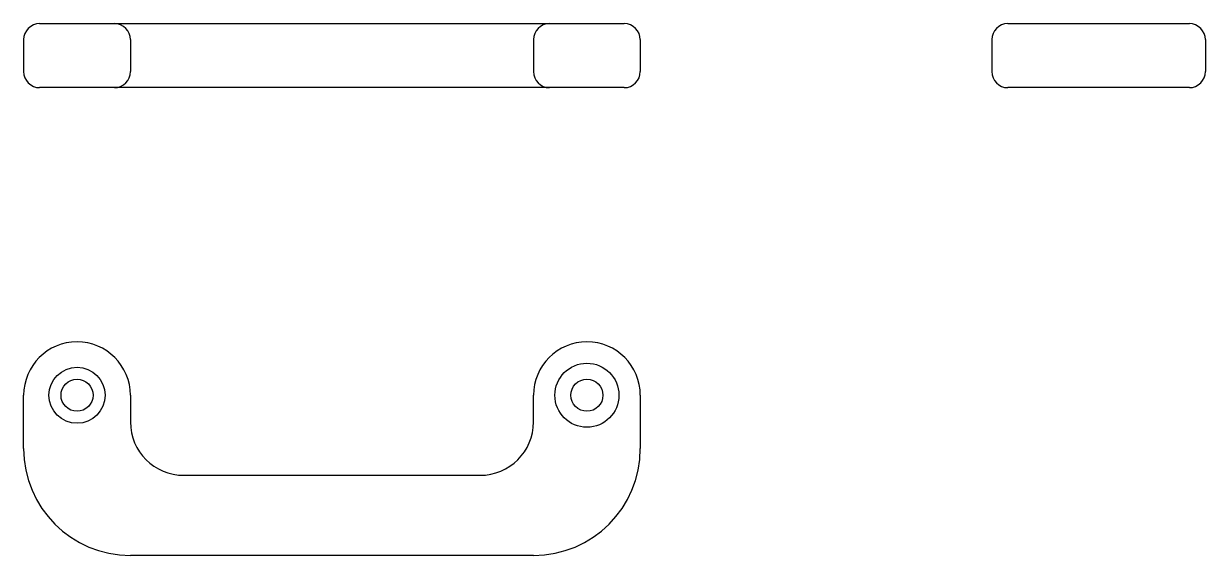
# Model space of a CAD drawing. Header units: millimetres. Extents: x 207 to 428, y 233 to 333.
import ezdxf

# ---------------------------------------------------------------- set-up
doc = ezdxf.new("R2010")
doc.units = ezdxf.units.MM

msp = doc.modelspace()

# ---------------------------------------------------------------- linework, layer by layer
at = {"color": 7, "linetype": 'Continuous', "lineweight": 25}
for p, q in [((209.95, 332.96), (223.95, 332.96)), ((223.95, 332.96), (236.95, 332.96)), ((236.95, 332.96), (292.43, 332.96)), ((292.43, 332.96), (305.43, 332.96)), ((305.43, 332.96), (319.43, 332.96)), ((391.25, 332.96), (398.24, 332.96)), ((398.24, 332.96), (408.24, 332.96)), ((408.24, 332.96), (425.24, 332.96)), ((206.95, 329.96), (206.95, 323.97)), ((226.95, 329.96), (226.95, 323.97)), ((302.43, 329.96), (302.43, 323.97)), ((322.43, 329.96), (322.43, 323.97)), ((388.25, 329.96), (388.25, 323.97)), ((428.24, 329.96), (428.24, 323.97)), ((223.95, 320.97), (209.95, 320.97)), ((236.95, 320.97), (223.95, 320.97)), ((292.43, 320.97), (236.95, 320.97)), ((305.43, 320.97), (292.43, 320.97)), ((319.43, 320.97), (305.43, 320.97)), ((398.24, 320.97), (391.25, 320.97)), ((408.24, 320.97), (398.24, 320.97)), ((425.24, 320.97), (408.24, 320.97)), ((206.95, 253.36), (206.95, 263.36)), ((226.95, 263.36), (226.95, 258.36)), ((302.43, 258.36), (302.43, 263.36)), ((322.43, 263.36), (322.43, 253.36)), ((236.95, 248.36), (292.43, 248.36)), ((302.43, 233.37), (226.95, 233.37))]:
    msp.add_line(p, q, dxfattribs=at)
for centre, radius in [((216.95, 263.36), 5.25), ((216.95, 263.36), 3), ((312.43, 263.36), 3)]:
    msp.add_circle(centre, radius, dxfattribs=at)
at = {"color": 7, "linetype": 'Continuous'}
msp.add_circle((312.43, 263.36), 6, dxfattribs=at)
at = {"color": 7, "linetype": 'Continuous', "lineweight": 25}
for centre, radius, start, end in [((209.95, 329.96), 3, 90, 180), ((223.95, 329.96), 3, 0, 90), ((305.43, 329.96), 3, 90, 180), ((319.43, 329.96), 3, 0, 90), ((391.25, 329.96), 3, 90, 180), ((425.24, 329.96), 3, 0, 90), ((209.95, 323.97), 3, 180, 270), ((223.95, 323.97), 3, 270, 0), ((305.43, 323.97), 3, 180, 270), ((319.43, 323.97), 3, 270, 0), ((391.25, 323.97), 3, 180, 270), ((425.24, 323.97), 3, 270, 0), ((216.95, 263.36), 10, 0, 180), ((312.43, 263.36), 10, 0, 180), ((236.95, 258.36), 10, 180, 270), ((292.43, 258.36), 10, 270, 0), ((226.95, 253.36), 20, 180, 270), ((302.43, 253.36), 20, 270, 0)]:
    msp.add_arc(centre, radius, start, end, dxfattribs=at)

doc.saveas('drawing.dxf')
